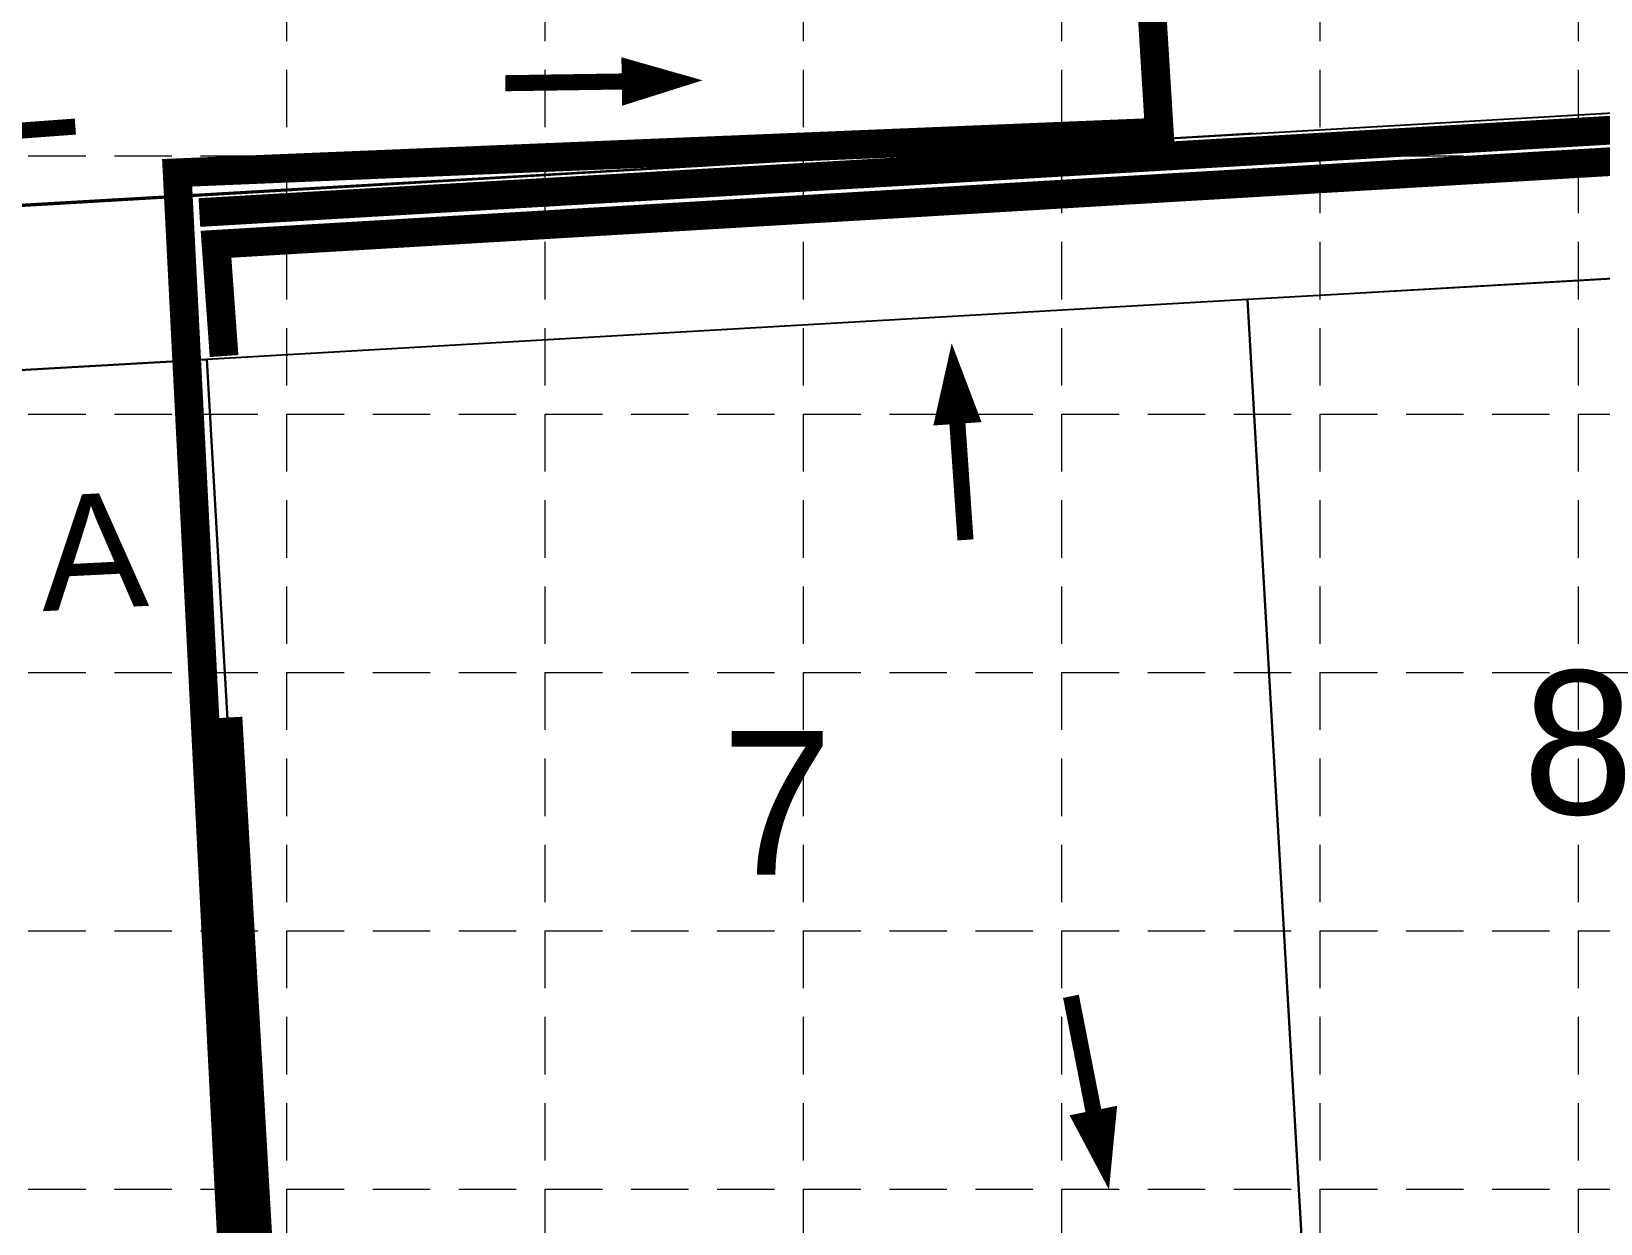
# Model space of a CAD drawing. Header units: inches. Extents: x 2547543 to 2548696, y 7125653 to 7126375.
# Drawn here: x 2547957.8 to 2548067.1, y 7125940 to 7126023.1 of the extents above; entities that cross this region are included whole.
import ezdxf
from ezdxf.enums import TextEntityAlignment as Align

# ---------------------------------------------------------------- set-up
doc = ezdxf.new("R2010")
doc.units = ezdxf.units.IN
doc.header["$MEASUREMENT"] = 0
doc.linetypes.add('HIDDEN', pattern=[0.375, 0.25, -0.125])
doc.linetypes.add('HIDDEN2', pattern=[0.1875, 0.125, -0.0625])
for name, color, linetype in [('C-FLOW-ARR', 2, 'Continuous'), ('C-GRAD-WALL-SIDE', 2, 'HIDDEN2'), ('C-ROAD-BACK-N', 1, 'Continuous'), ('EROSION BLANKET', 84, 'Continuous'), ('GRID', 254, 'HIDDEN'), ('LIMITS OF DISTURBANCE', 1, 'HIDDEN'), ('SILT FENCE', 200, 'Continuous'), ('V-AREA', 6, 'Continuous'), ('V-PROP-RWAY-N', 4, 'Continuous'), ('V-PROP-SUBD-IDEN-N', 7, 'Continuous'), ('V-PROP-SUBD-N', 7, 'Continuous'), ('V-ROAD-BACK-E', 2, 'Continuous'), ('V-RWAY-N', 4, 'Continuous')]:
    doc.layers.add(name, color=color, linetype=linetype)
doc.styles.get("Standard").update_dxf_attribs({"font": 'ARIAL.TTF'})

msp = doc.modelspace()

# ---------------------------------------------------------------- linework, layer by layer
at = {"layer": 'C-FLOW-ARR', "color": 7}
for points in [[(2548004.56, 7126019.64, 0, 3.38, 0), (2547998.93, 7126019.56, 2.25, 2.25, 0)], [(2548021.92, 7126001.32, 0, 3.37, 0), (2548022.32, 7125995.71, 2.25, 2.25, 0)]]:
    msp.add_lwpolyline(points, format="xyseb", dxfattribs=at)
at = {"layer": 'C-FLOW-ARR', "color": 7, "const_width": 1.12}
for points in [[(2547998.93, 7126019.56), (2547990.82, 7126019.44)], [(2547952.77, 7126015.82), (2547960.86, 7126016.42)], [(2548022.32, 7125995.71), (2548022.88, 7125987.62)]]:
    msp.add_lwpolyline(points, dxfattribs=at)
at = {"layer": 'C-FLOW-ARR', "color": 7, "const_width": 1.12, "elevation": 584}
msp.add_lwpolyline([(2548031.79, 7125947.86), (2548030.23, 7125955.82)], dxfattribs=at)
at = {"layer": 'C-FLOW-ARR', "color": 7, "elevation": 584}
msp.add_lwpolyline([(2548032.88, 7125942.35, 0, 3.38, 0), (2548031.79, 7125947.86, 2.25, 2.25, 0)], format="xyseb", dxfattribs=at)
at = {"layer": 'C-GRAD-WALL-SIDE', "color": 4, "const_width": 2}
msp.add_lwpolyline([(2547912.54, 7125971.86), (2547915.52, 7125919.95), (2547916.38, 7125904.97), (2547975.28, 7125908.35), (2547971.44, 7125975.24)], dxfattribs=at)
at = {"layer": 'C-GRAD-WALL-SIDE', "color": 4, "linetype": 'Continuous'}
for points in [[(2547911.54, 7125971.81), (2547914.52, 7125919.89), (2547915.43, 7125903.92), (2547976.33, 7125907.41), (2547972.44, 7125975.3)], [(2547913.54, 7125971.92), (2547916.52, 7125920.01), (2547917.32, 7125906.03), (2547974.22, 7125909.29), (2547970.44, 7125975.19)]]:
    msp.add_lwpolyline(points, dxfattribs=at)
at = {"layer": 'C-ROAD-BACK-N', "color": 7}
for p, q in [((2548137.64, 7126021.34), (2548043.13, 7126015.92)), ((2548043.13, 7126015.92), (2547837.1, 7126004.1))]:
    msp.add_line(p, q, dxfattribs=at)
at = {"layer": 'EROSION BLANKET', "ltscale": 60, "const_width": 2}
msp.add_lwpolyline([(2548035.83, 7126043.65), (2548072.61, 7126045.59), (2548079.68, 7126046.07, 0.352866), (2548096.05, 7126063.8, -2.128846), (2548138.7, 7126020.3), (2547969.5, 7126010.43)], format="xyb", dxfattribs=at)
at = {"layer": 'GRID', "color": 252, "linetype": 'HIDDEN', "lineweight": 0, "ltscale": 16}
for p, q in [((2547975.58, 7126356.38), (2547975.58, 7125726.3)), ((2547993.58, 7126356.38), (2547993.58, 7125726.3)), ((2548011.58, 7126356.38), (2548011.58, 7125726.3)), ((2548029.58, 7126356.38), (2548029.58, 7125726.3)), ((2548047.58, 7126356.38), (2548047.58, 7125726.3)), ((2548065.58, 7126356.38), (2548065.58, 7125726.3)), ((2547561.58, 7126014.38), (2548677.58, 7126014.38)), ((2547561.58, 7125996.38), (2548677.58, 7125996.38)), ((2547561.58, 7125978.38), (2548677.58, 7125978.38)), ((2547561.58, 7125960.38), (2548677.58, 7125960.38)), ((2547561.58, 7125942.38), (2548677.58, 7125942.38))]:
    msp.add_line(p, q, dxfattribs=at)
at = {"layer": 'LIMITS OF DISTURBANCE', "color": 1, "ltscale": 60, "const_width": 2}
msp.add_lwpolyline([(2547967.95, 7126013.2), (2547973.36, 7125907.09), (2547973.91, 7125899.72), (2547973.91, 7125899.72), (2548217.58, 7125914.47), (2548235.18, 7125907.43), (2548305.15, 7125928.5), (2548299.35, 7125944.69), (2548299.35, 7125944.69), (2548297.33, 7126023.05), (2548289.11, 7126123.77), (2548242.75, 7126178.87), (2548190.99, 7126165.78), (2548158.77, 7126105.38), (2548157.32, 7126106.06, 0.5594), (2548084.21, 7126057.95), (2548033.94, 7126055.83), (2548036.39, 7126016.03), (2547967.95, 7126013.2)], format="xyb", close=True, dxfattribs=at)
at = {"layer": 'SILT FENCE', "ltscale": 60, "const_width": 2}
msp.add_lwpolyline([(2547971.22, 7126000.43), (2547970.66, 7126008.22), (2548139.31, 7126018.21, 2.057952), (2548094.24, 7126065.89, -0.3628), (2548079.9, 7126048.16), (2548036.45, 7126045.8), (2548036, 7126054.37)], format="xyb", dxfattribs=at)
at = {"layer": 'V-AREA', "color": 7}
for p, q in [((2548093.46, 7126007.28), (2548048.78, 7126004.72)), ((2548042.54, 7126004.36), (2547970.01, 7126000.2)), ((2548048.78, 7126004.72), (2548042.54, 7126004.36)), ((2548048.27, 7125904.53), (2548042.54, 7126004.36)), ((2548042.54, 7126004.36), (2548048.27, 7125904.53)), ((2547970.01, 7126000.2), (2547911.11, 7125996.82)), ((2547970.01, 7126000.2), (2547975.74, 7125900.37)), ((2547975.74, 7125900.37), (2547970.01, 7126000.2))]:
    msp.add_line(p, q, dxfattribs=at)
at = {"layer": 'V-PROP-RWAY-N', "color": 7}
msp.add_line((2548138.3, 7126009.86), (2548048.78, 7126004.72), dxfattribs=at)
at = {"layer": 'V-PROP-SUBD-N'}
msp.add_line((2548048.27, 7125904.53), (2548042.54, 7126004.36), dxfattribs=at)
at = {"layer": 'V-ROAD-BACK-E', "color": 7}
for p, q in [((2547968.9, 7126011.56), (2548042.95, 7126015.97)), ((2547935.18, 7126009.65), (2547968.9, 7126011.56))]:
    msp.add_line(p, q, dxfattribs=at)
at = {"layer": 'V-RWAY-N', "color": 7}
msp.add_line((2547801.32, 7125990.52), (2547970.01, 7126000.2), dxfattribs=at)

# ---------------------------------------------------------------- texts
at = {"layer": 'V-PROP-SUBD-IDEN-N'}
msp.add_text('BLOCK A', height=8, rotation=2.9103, dxfattribs=at).set_placement((2547917.64, 7125980.57))
for s, p in [('8', (2548065.57, 7125973.51)), ('7', (2548009.75, 7125969.3))]:
    msp.add_text(s, height=10, dxfattribs=at).set_placement(p, align=Align.MIDDLE)

doc.saveas('drawing.dxf')
